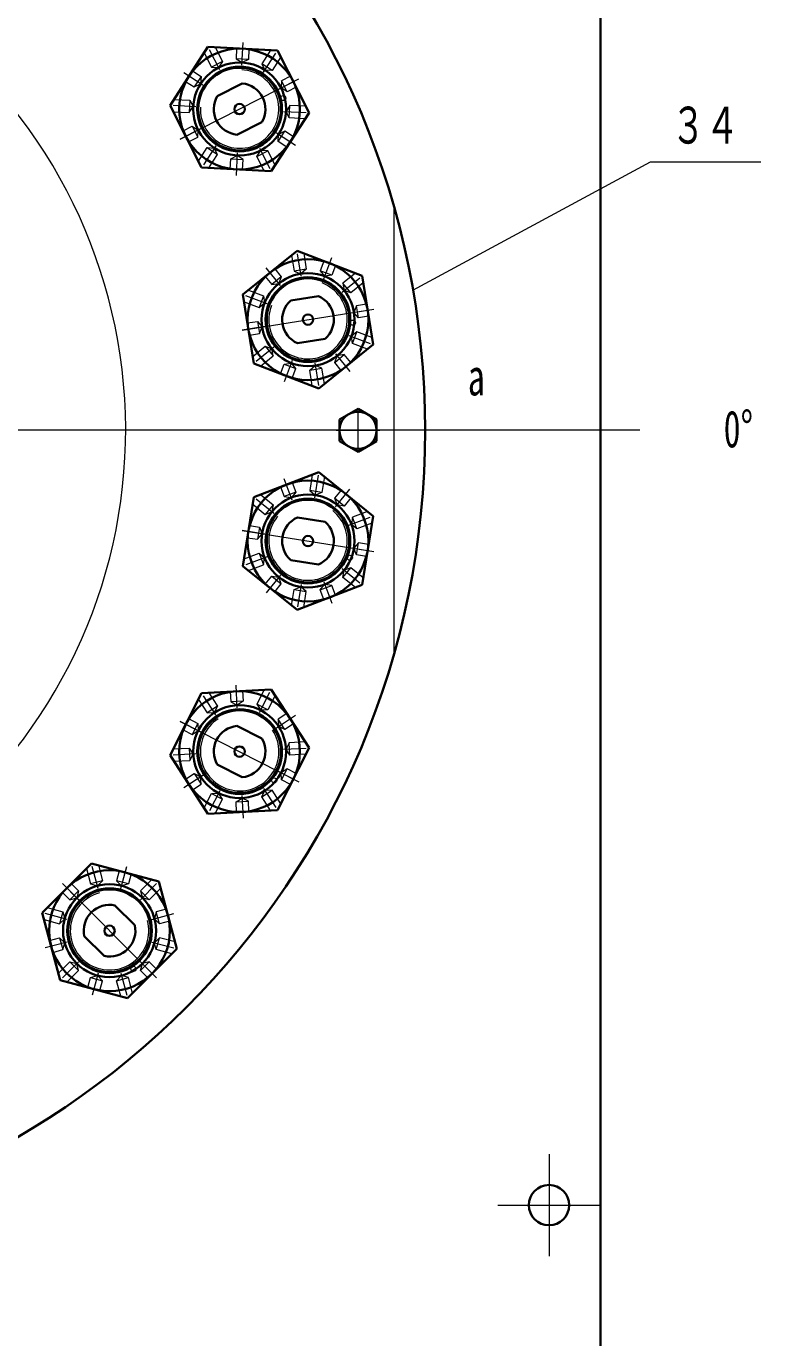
# Model space of a CAD drawing. Extents: x -2309 to 594, y 0 to 1373.
# Drawn here: x 219.7 to 290.8, y 71 to 197.9 of the extents above; entities that cross this region are included whole.
import ezdxf
from ezdxf.lldxf.tags import DXFTag

# ---------------------------------------------------------------- set-up
doc = ezdxf.new("R2010")
doc.units = 0
doc.header["$MEASUREMENT"] = 0
for name, color, linetype in [('Layer0', 7, 'Continuous'), ('Layer2', 7, 'Continuous'), ('Layer4', 7, 'Continuous'), ('Layer8', 7, 'Continuous')]:
    doc.layers.add(name, color=color, linetype=linetype)
doc.styles.add('PicadTxt 1', font='SIMFANG.TTF', dxfattribs={"height": 0.2})
tags = doc.linetypes.add('DASHED', pattern=[5.5, 4.5, -1]).pattern_tags.tags
tags[6:7] = [DXFTag(74, 4), DXFTag(75, 0), DXFTag(340, '0'), DXFTag(46, 0.0), DXFTag(50, 0.0), DXFTag(44, 0.0), DXFTag(45, 0.0)]
tags[4:5] = [DXFTag(74, 4), DXFTag(75, 0), DXFTag(340, '0'), DXFTag(46, 0.0), DXFTag(50, 0.0), DXFTag(44, 0.0), DXFTag(45, 0.0)]
tags = doc.linetypes.add('中心线', pattern=[20.6, 15, -1.8, 2, -1.8]).pattern_tags.tags
tags[10:11] = [DXFTag(74, 4), DXFTag(75, 0), DXFTag(340, '0'), DXFTag(46, 0.0), DXFTag(50, 0.0), DXFTag(44, 0.0), DXFTag(45, 0.0)]
tags[8:9] = [DXFTag(74, 4), DXFTag(75, 0), DXFTag(340, '0'), DXFTag(46, 0.0), DXFTag(50, 0.0), DXFTag(44, 0.0), DXFTag(45, 0.0)]
tags[6:7] = [DXFTag(74, 4), DXFTag(75, 0), DXFTag(340, '0'), DXFTag(46, 0.0), DXFTag(50, 0.0), DXFTag(44, 0.0), DXFTag(45, 0.0)]
tags[4:5] = [DXFTag(74, 4), DXFTag(75, 0), DXFTag(340, '0'), DXFTag(46, 0.0), DXFTag(50, 0.0), DXFTag(44, 0.0), DXFTag(45, 0.0)]
tags = doc.linetypes.add('实线', pattern=[0, 0]).pattern_tags.tags
tags[4:5] = [DXFTag(74, 4), DXFTag(75, 0), DXFTag(340, '0'), DXFTag(46, 0.0), DXFTag(50, 0.0), DXFTag(44, 0.0), DXFTag(45, 0.0)]

msp = doc.modelspace()

# ---------------------------------------------------------------- linework, layer by layer
at = {"layer": 'Layer0', "color": 0, "linetype": '实线', "lineweight": 30}
msp.add_line((275.33588, 63.79918), (275.33588, 253.79918), dxfattribs=at)
at = {"layer": 'Layer0', "color": 1, "linetype": '实线', "lineweight": 5}
msp.add_line((255.33588, 137.23526), (255.33588, 180.3631), dxfattribs=at)
at = {"layer": 'Layer0', "color": 0, "linetype": '实线', "lineweight": 30}
for centre, radius in [((179.33588, 158.79918), 79), ((240.36985, 189.89753), 4.5), ((240.36985, 189.89753), 4.1), ((246.99255, 169.51494), 4.5), ((246.99255, 169.51494), 4.1), ((246.99256, 148.08342), 4.5), ((246.99256, 148.08342), 4.1), ((240.36985, 127.70083), 4.5), ((240.36985, 127.70083), 4.1), ((227.77272, 110.36236), 4.5), ((227.77272, 110.36236), 4.1), ((270.33588, 83.79918), 1.95)]:
    msp.add_circle(centre, radius, dxfattribs=at)
at = {"layer": 'Layer2', "color": 5, "linetype": '中心线', "lineweight": 5}
for p, q in [((279.13593, 158.79918), (78.29935, 158.79916)), ((270.33588, 88.74919), (270.33588, 78.84917)), ((265.38593, 83.79918), (275.28583, 83.79918))]:
    msp.add_line(p, q, dxfattribs=at)
msp.add_arc((179.33588, 158.79918), 50, -49.6596482, 53.4035803, dxfattribs=at)
at = {"layer": 'Layer8', "color": 0, "linetype": '实线', "lineweight": 30}
for p, q in [((237.30544, 195.9118), (233.62909, 190.25082)), ((244.04609, 195.55854), (237.30544, 195.9118)), ((247.11051, 189.54424), (244.04609, 195.55854)), ((240.62507, 192.38446), (238.20785, 191.15281)), ((233.62909, 190.25082), (236.69348, 184.2365)), ((243.43421, 183.88317), (247.11062, 189.54427)), ((242.53179, 188.64219), (240.11458, 187.41055)), ((236.69348, 184.2365), (243.43421, 183.88317)), ((245.93665, 176.18181), (240.69089, 171.93394)), ((252.23822, 173.76286), (245.93665, 176.18181)), ((253.29413, 167.09596), (252.23822, 173.76286)), ((240.69089, 171.93394), (241.74677, 165.26704)), ((248.00378, 171.80128), (245.32428, 171.37688)), ((248.66077, 167.65297), (245.98126, 167.22856)), ((248.0484, 162.84801), (253.29425, 167.09596)), ((241.74677, 165.26704), (248.0484, 162.84801)), ((251.83588, 160.8777), (250.03589, 159.83836)), ((253.63593, 159.83836), (251.83588, 160.8777)), ((250.03589, 159.83836), (250.03589, 157.75999)), ((253.63593, 157.75999), (253.63593, 159.83836)), ((250.03589, 157.75999), (251.83588, 156.72066)), ((251.83588, 156.72066), (253.63593, 157.75999)), ((248.0485, 154.75028), (241.74683, 152.33135)), ((253.29416, 150.50243), (248.0485, 154.75028)), ((241.74683, 152.33135), (240.69084, 145.66447)), ((248.66081, 149.94537), (245.9813, 150.36975)), ((252.2382, 143.83554), (253.29416, 150.50243)), ((248.00374, 145.79707), (245.32423, 146.22145)), ((240.69084, 145.66447), (245.93653, 141.41651)), ((245.93653, 141.41651), (252.23832, 143.8355)), ((236.69355, 133.36187), (233.62907, 127.34761)), ((243.43429, 133.71509), (236.69355, 133.36187)), ((247.11055, 128.05415), (243.43429, 133.71509)), ((242.53184, 128.95614), (240.11461, 130.18776)), ((233.62907, 127.34761), (237.30533, 121.68656)), ((244.0461, 122.03986), (247.11055, 128.05415)), ((240.62503, 125.21391), (238.2078, 126.44553)), ((237.30533, 121.68656), (244.0462, 122.03979)), ((226.02571, 116.88238), (221.25271, 112.10945)), ((232.54569, 115.1353), (226.02571, 116.88238)), ((234.29269, 108.6154), (232.54569, 115.1353)), ((221.25271, 112.10945), (222.99967, 105.58944)), ((230.2168, 110.88814), (228.29848, 112.80645)), ((227.24691, 107.91831), (225.32858, 109.83662)), ((229.5197, 103.84244), (234.29269, 108.6154)), ((222.99967, 105.58944), (229.51978, 103.84235))]:
    msp.add_line(p, q, dxfattribs=at)
at = {"layer": 'Layer8', "color": 5, "linetype": '中心线', "lineweight": 5}
for p, q in [((238.44239, 193.68048), (237.4436, 195.64066)), ((240.59202, 194.13738), (240.70715, 196.33431)), ((242.6822, 193.45823), (243.8804, 195.30332)), ((236.80914, 192.20988), (234.96404, 193.40811)), ((234.62675, 186.97129), (246.11295, 192.82376)), ((244.15267, 191.825), (246.11295, 192.82376)), ((236.12997, 190.11969), (233.93294, 190.23489)), ((244.60971, 189.67532), (246.80671, 189.56018)), ((236.58689, 187.97007), (234.6267, 186.97124)), ((243.93055, 187.58517), (245.77558, 186.38695)), ((238.05743, 186.3368), (236.8593, 184.49173)), ((240.14768, 185.65767), (240.03248, 183.46072)), ((242.29734, 186.11465), (243.2961, 184.15436)), ((246.32843, 173.70836), (245.98425, 175.88124)), ((248.51404, 173.47862), (249.30243, 175.53246)), ((244.32068, 172.81444), (242.93616, 174.52419)), ((250.29205, 172.18681), (252.00177, 173.57133)), ((243.02884, 171.03642), (240.97495, 171.82491)), ((240.62628, 168.50664), (253.35883, 170.52324)), ((251.18585, 170.17912), (253.35883, 170.52324)), ((242.79913, 168.85081), (240.62622, 168.50661)), ((250.95624, 167.99342), (253.01013, 167.205)), ((243.69299, 166.84306), (241.98334, 165.45854)), ((245.47107, 165.55125), (244.68262, 163.49742)), ((247.65674, 165.32158), (248.00085, 163.14861)), ((249.66443, 166.21544), (251.04889, 164.50572)), ((251.83588, 156.69917), (251.83588, 160.89919)), ((249.7359, 158.79918), (253.93591, 158.79918)), ((245.47105, 152.04708), (244.68264, 154.10099)), ((247.65677, 152.27682), (248.0009, 154.44971)), ((249.66442, 151.38294), (251.04889, 153.09263)), ((243.693, 150.75529), (241.98329, 152.13987)), ((250.95622, 149.60492), (253.0101, 150.39335)), ((242.79915, 148.74764), (240.62622, 149.09174)), ((240.62629, 149.09175), (253.35882, 147.07508)), ((251.18586, 147.41929), (253.35882, 147.07508)), ((243.02883, 146.56193), (240.97501, 145.77349)), ((244.32069, 144.78389), (242.93616, 143.07423)), ((250.29207, 145.41153), (252.0018, 144.027)), ((246.32841, 143.89005), (245.9842, 141.71709)), ((248.51406, 144.11975), (249.30243, 142.06589)), ((240.14766, 131.94067), (240.03252, 134.13769)), ((242.2974, 131.48374), (243.29614, 133.44394)), ((238.05745, 131.26155), (236.85927, 133.10669)), ((243.93056, 130.01321), (245.77559, 131.21139)), ((236.58694, 129.62837), (234.6267, 130.62711)), ((234.62677, 130.6271), (246.11294, 124.77456)), ((236.12996, 127.47867), (233.93302, 127.36348)), ((244.60969, 127.92302), (246.80668, 128.03818)), ((244.1527, 125.77341), (246.11294, 124.77456)), ((236.80915, 125.38845), (234.96407, 124.1903)), ((238.4424, 123.91793), (237.44355, 121.95769)), ((240.59205, 123.46099), (240.70715, 121.26403)), ((242.68222, 124.1401), (243.88043, 122.29501)), ((226.67382, 114.46338), (226.10446, 116.58848)), ((228.87159, 114.46335), (229.441, 116.58842)), ((224.77061, 113.36455), (223.21493, 114.92015)), ((223.21499, 114.92012), (232.33046, 105.80461)), ((230.77491, 113.36448), (232.33051, 114.92011)), ((223.6717, 111.46128), (221.54669, 112.03061)), ((231.87372, 111.46125), (233.99871, 112.03064)), ((223.67173, 109.26348), (221.5467, 108.69413)), ((231.87371, 109.2635), (233.99876, 108.69411)), ((224.77062, 107.36023), (223.21492, 105.80459)), ((230.77482, 107.36031), (232.33046, 105.80461)), ((226.67386, 106.26137), (226.10444, 104.13638)), ((228.87159, 106.26135), (229.44099, 104.13629))]:
    msp.add_line(p, q, dxfattribs=at)
at = {"layer": 'Layer8', "color": 1, "linetype": 'DASHED', "lineweight": 5}
for p, q in [((237.99719, 195.87549), (238.70451, 194.48744)), ((240.07659, 195.76658), (240.02427, 194.76797)), ((241.27495, 195.70377), (241.22263, 194.70519)), ((243.35428, 195.59486), (242.50576, 194.28826)), ((236.92808, 195.33075), (237.6353, 193.94262)), ((238.70451, 194.48744), (237.6353, 193.94262)), ((238.70451, 194.48744), (238.32727, 193.90639)), ((241.22263, 194.70519), (240.02427, 194.76797)), ((240.02427, 194.76797), (240.60529, 194.39063)), ((241.22263, 194.70519), (240.60529, 194.39063)), ((243.51223, 193.63471), (242.50576, 194.28826)), ((242.50576, 194.28826), (242.82038, 193.67095)), ((244.36065, 194.94121), (243.51223, 193.63471)), ((235.79397, 193.58449), (236.63273, 193.03989)), ((236.63273, 193.03989), (235.97914, 192.03344)), ((236.63273, 193.03989), (236.5965, 192.34802)), ((237.6353, 193.94262), (238.32727, 193.90639)), ((243.51223, 193.63471), (242.82038, 193.67095)), ((245.30601, 193.08602), (244.41491, 192.632)), ((235.14054, 192.57812), (235.97914, 192.03344)), ((235.97914, 192.03344), (236.5965, 192.34802)), ((244.41491, 192.632), (244.37874, 191.94021)), ((244.95972, 191.56278), (244.37874, 191.94021)), ((244.95972, 191.56278), (244.41491, 192.632)), ((245.85071, 192.01677), (244.95972, 191.56278)), ((234.00644, 190.83183), (235.56221, 190.75031)), ((235.56221, 190.75031), (235.49938, 189.55201)), ((235.56221, 190.75031), (235.87678, 190.13305)), ((233.9436, 189.63346), (235.49938, 189.55201)), ((235.49938, 189.55201), (235.87678, 190.13305)), ((245.24027, 190.24309), (244.86295, 189.66208)), ((245.17745, 189.04473), (244.86295, 189.66208)), ((245.17745, 189.04473), (245.24027, 190.24309)), ((246.79606, 190.16161), (245.24027, 190.24309)), ((234.88887, 187.77825), (235.77995, 188.23226)), ((235.77995, 188.23226), (236.32473, 187.16303)), ((235.77995, 188.23226), (236.36096, 187.85491)), ((246.73326, 188.96322), (245.17745, 189.04473)), ((235.43368, 186.70903), (236.32473, 187.16303)), ((236.32473, 187.16303), (236.36096, 187.85491)), ((244.10704, 186.75521), (244.76066, 187.76158)), ((244.10704, 186.75521), (244.14324, 187.44708)), ((244.94561, 186.21053), (244.10704, 186.75521)), ((244.76066, 187.76158), (244.14324, 187.44708)), ((245.59922, 187.21695), (244.76066, 187.76158)), ((236.37895, 184.85382), (237.22752, 186.16039)), ((237.22752, 186.16039), (238.23389, 185.50684)), ((237.22752, 186.16039), (237.91938, 186.12412)), ((237.38546, 184.20024), (238.23389, 185.50684)), ((238.23389, 185.50684), (237.91938, 186.12412)), ((239.51705, 185.08992), (240.1344, 185.40442)), ((240.71537, 185.02703), (240.1344, 185.40442)), ((242.03512, 185.30759), (242.41248, 185.88868)), ((242.03512, 185.30759), (243.10433, 185.85244)), ((243.10433, 185.85244), (242.41248, 185.88868)), ((243.81162, 184.4643), (243.10433, 185.85244)), ((239.46475, 184.09129), (239.51705, 185.08992)), ((239.51705, 185.08992), (240.71537, 185.02703)), ((240.66311, 184.02847), (240.71537, 185.02703)), ((242.74247, 183.91948), (242.03512, 185.30759)), ((245.39819, 175.7458), (245.64185, 174.20708)), ((246.58331, 175.93352), (246.82709, 174.39482)), ((243.77997, 174.43547), (244.40939, 173.65834)), ((246.82709, 174.39482), (245.64185, 174.20708)), ((245.64185, 174.20708), (246.28876, 173.95879)), ((246.82709, 174.39482), (246.28876, 173.95879)), ((248.52728, 175.18736), (248.16895, 174.2538)), ((249.28925, 173.82378), (248.16895, 174.2538)), ((248.16895, 174.2538), (248.60492, 173.71538)), ((249.64758, 174.75731), (249.28925, 173.82378)), ((251.59149, 174.01118), (250.38074, 173.03075)), ((242.84753, 173.68028), (243.47678, 172.90312)), ((244.40939, 173.65834), (243.47678, 172.90312)), ((243.47678, 172.90312), (244.16113, 173.01152)), ((244.40939, 173.65834), (244.16113, 173.01152)), ((249.28925, 173.82378), (248.60492, 173.71538)), ((251.13599, 172.09816), (250.38074, 173.03075)), ((250.38074, 173.03075), (250.4892, 172.34642)), ((252.34662, 173.07854), (251.13599, 172.09816)), ((241.22931, 172.36992), (242.68375, 171.81163)), ((242.68375, 171.81163), (242.25369, 170.69139)), ((242.68375, 171.81163), (242.79218, 171.12737)), ((251.13599, 172.09816), (250.4892, 172.34642)), ((240.79922, 171.24962), (242.25369, 170.69139)), ((242.25369, 170.69139), (242.79218, 171.12737)), ((251.68463, 170.86559), (251.43646, 170.21883)), ((251.87238, 169.68034), (251.43646, 170.21883)), ((252.67242, 171.02202), (251.68463, 170.86559)), ((251.87238, 169.68034), (251.68463, 170.86559)), ((241.12494, 169.1931), (242.1127, 169.34953)), ((242.1127, 169.34953), (242.30042, 168.16429)), ((242.1127, 169.34953), (242.54868, 168.81111)), ((252.86005, 169.83678), (251.87238, 169.68034)), ((241.31268, 168.00786), (242.30042, 168.16429)), ((242.30042, 168.16429), (242.54868, 168.81111)), ((251.73138, 168.33855), (251.19299, 167.90257)), ((251.30133, 167.21825), (251.19299, 167.90257)), ((251.30133, 167.21825), (251.73138, 168.33855)), ((253.18585, 167.78029), (251.73138, 168.33855)), ((241.6384, 165.95134), (242.84918, 166.93175)), ((242.84918, 166.93175), (243.60434, 165.99919)), ((242.84918, 166.93175), (243.49597, 166.68346)), ((243.60434, 165.99919), (243.49597, 166.68346)), ((252.7558, 166.65996), (251.30133, 167.21825)), ((242.39368, 165.01872), (243.60434, 165.99919)), ((244.33752, 164.27257), (244.69586, 165.20616)), ((244.69586, 165.20616), (245.38019, 165.3145)), ((244.69586, 165.20616), (245.8161, 164.77605)), ((245.8161, 164.77605), (245.38019, 165.3145)), ((247.15796, 164.63506), (247.69641, 165.07109)), ((248.3432, 164.82283), (247.69641, 165.07109)), ((249.57581, 165.37157), (250.50842, 166.12669)), ((249.57581, 165.37157), (249.82404, 166.01839)), ((250.20502, 164.59441), (249.57581, 165.37157)), ((250.50842, 166.12669), (249.82404, 166.01839)), ((251.13763, 165.34959), (250.50842, 166.12669)), ((245.45782, 163.84251), (245.8161, 164.77605)), ((247.15796, 164.63506), (248.3432, 164.82283)), ((247.40173, 163.0963), (247.15796, 164.63506)), ((248.58691, 163.28407), (248.3432, 164.82283)), ((245.45773, 153.75587), (245.81621, 152.82227)), ((247.40167, 154.50201), (247.15791, 152.9633)), ((248.58679, 154.31431), (248.34315, 152.77559)), ((242.39362, 152.57961), (243.60435, 151.5992)), ((244.33757, 153.32578), (244.69586, 152.39221)), ((245.81621, 152.82227), (244.69586, 152.39221)), ((244.69586, 152.39221), (245.38022, 152.28382)), ((245.81621, 152.82227), (245.38022, 152.28382)), ((248.34315, 152.77559), (247.15791, 152.9633)), ((247.15791, 152.9633), (247.69643, 152.52725)), ((248.34315, 152.77559), (247.69643, 152.52725)), ((250.20505, 153.00396), (249.57576, 152.22682)), ((241.6384, 151.64704), (242.84917, 150.66668)), ((243.60435, 151.5992), (242.84917, 150.66668)), ((243.60435, 151.5992), (243.49603, 150.91491)), ((250.50834, 151.47165), (249.57576, 152.22682)), ((249.57576, 152.22682), (249.82401, 151.58002)), ((250.50834, 151.47165), (249.82401, 151.58002)), ((251.13762, 152.24876), (250.50834, 151.47165)), ((242.84917, 150.66668), (243.49603, 150.91491)), ((251.30135, 150.38014), (251.19304, 149.69579)), ((252.75582, 150.93845), (251.30135, 150.38014)), ((251.73145, 149.25982), (251.30135, 150.38014)), ((253.18579, 149.8181), (251.73145, 149.25982)), ((241.31267, 149.59052), (242.30043, 149.43407)), ((242.30043, 149.43407), (242.11269, 148.24883)), ((242.11269, 148.24883), (242.54868, 148.78727)), ((242.30043, 149.43407), (242.54868, 148.78727)), ((251.73145, 149.25982), (251.19304, 149.69579)), ((241.12496, 148.40528), (242.11269, 148.24883)), ((251.87236, 147.91803), (251.43648, 147.37961)), ((251.68466, 146.73278), (251.43648, 147.37961)), ((251.68466, 146.73278), (251.87236, 147.91803)), ((252.86015, 147.76156), (251.87236, 147.91803)), ((240.79924, 146.34876), (242.25373, 146.90703)), ((242.25373, 146.90703), (242.68375, 145.78676)), ((242.25373, 146.90703), (242.79213, 146.47102)), ((242.68375, 145.78676), (242.79213, 146.47102)), ((252.67233, 146.57635), (251.68466, 146.73278)), ((241.22936, 145.22839), (242.68375, 145.78676)), ((250.38073, 144.56765), (251.13593, 145.50022)), ((250.38073, 144.56765), (250.48916, 145.25196)), ((251.13593, 145.50022), (250.48916, 145.25196)), ((252.3467, 144.51983), (251.13593, 145.50022)), ((242.84749, 143.91808), (243.47679, 144.69524)), ((243.47679, 144.69524), (244.40928, 143.94001)), ((243.47679, 144.69524), (244.1611, 144.58681)), ((243.78007, 143.16288), (244.40928, 143.94001)), ((244.40928, 143.94001), (244.1611, 144.58681)), ((245.6419, 143.39126), (246.28874, 143.63956)), ((246.82716, 143.20358), (246.28874, 143.63956)), ((248.169, 143.34457), (248.60496, 143.88302)), ((248.169, 143.34457), (249.28932, 143.77454)), ((249.28932, 143.77454), (248.60496, 143.88302)), ((249.6476, 142.84104), (249.28932, 143.77454)), ((251.59149, 143.58723), (250.38073, 144.56765)), ((245.39824, 141.85248), (245.6419, 143.39126)), ((245.6419, 143.39126), (246.82716, 143.20358)), ((246.58344, 141.66483), (246.82716, 143.20358)), ((248.52726, 142.41101), (248.169, 143.34457)), ((237.38541, 133.39811), (238.23392, 132.09155)), ((239.46479, 133.50705), (239.51705, 132.50845)), ((240.66303, 133.56993), (240.71546, 132.57126)), ((242.7424, 133.67885), (242.03508, 132.29078)), ((236.37896, 132.74456), (237.22754, 131.43803)), ((238.23392, 132.09155), (237.22754, 131.43803)), ((238.23392, 132.09155), (237.91944, 131.47423)), ((240.71546, 132.57126), (239.51705, 132.50845)), ((239.51705, 132.50845), (240.13443, 132.19389)), ((240.71546, 132.57126), (240.13443, 132.19389)), ((243.10431, 131.746), (242.03508, 132.29078)), ((242.03508, 132.29078), (242.4125, 131.70966)), ((243.81152, 133.13411), (243.10431, 131.746)), ((235.43368, 130.88935), (236.32475, 130.43532)), ((237.22754, 131.43803), (237.91944, 131.47423)), ((243.10431, 131.746), (242.4125, 131.70966)), ((244.94564, 131.38783), (244.10701, 130.84318)), ((244.76059, 129.83679), (244.10701, 130.84318)), ((244.10701, 130.84318), (244.14324, 130.15133)), ((234.8889, 129.82012), (235.77994, 129.3661)), ((236.32475, 130.43532), (235.77994, 129.3661)), ((235.77994, 129.3661), (236.36098, 129.74347)), ((236.32475, 130.43532), (236.36098, 129.74347)), ((244.76059, 129.83679), (244.14324, 130.15133)), ((245.59921, 130.38141), (244.76059, 129.83679)), ((245.17749, 128.55365), (244.863, 127.93627)), ((246.7333, 128.63518), (245.17749, 128.55365)), ((245.24034, 127.35525), (245.17749, 128.55365)), ((233.94362, 127.96491), (235.49943, 128.0464)), ((235.49943, 128.0464), (235.56223, 126.84807)), ((235.49943, 128.0464), (235.87676, 127.46535)), ((235.56223, 126.84807), (235.87676, 127.46535)), ((245.24034, 127.35525), (244.863, 127.93627)), ((246.79601, 127.4368), (245.24034, 127.35525)), ((234.00647, 126.76647), (235.56223, 126.84807)), ((244.95971, 126.03559), (244.37879, 125.65822)), ((244.41494, 124.96636), (244.95971, 126.03559)), ((245.8508, 125.58154), (244.95971, 126.03559)), ((235.1405, 125.02025), (235.97916, 125.56492)), ((235.79406, 124.01383), (236.63263, 124.55849)), ((235.97916, 125.56492), (236.63263, 124.55849)), ((235.97916, 125.56492), (236.59647, 125.25033)), ((236.63263, 124.55849), (236.59647, 125.25033)), ((244.41494, 124.96636), (244.37879, 125.65822)), ((245.30593, 124.51238), (244.41494, 124.96636)), ((236.9281, 122.26753), (237.63535, 123.6557)), ((237.63535, 123.6557), (238.32726, 123.69196)), ((237.63535, 123.6557), (238.7046, 123.11094)), ((238.7046, 123.11094), (238.32726, 123.69196)), ((240.02434, 122.83037), (240.60535, 123.20776)), ((241.22269, 122.89311), (240.60535, 123.20776)), ((242.50577, 123.31013), (243.51218, 123.96369)), ((242.50577, 123.31013), (242.82036, 123.92744)), ((243.3543, 122.00355), (242.50577, 123.31013)), ((243.51218, 123.96369), (242.82036, 123.92744)), ((244.36074, 122.65714), (243.51218, 123.96369)), ((237.99731, 121.72281), (238.7046, 123.11094)), ((240.02434, 122.83037), (241.22269, 122.89311)), ((240.07657, 121.8318), (240.02434, 122.83037)), ((241.27497, 121.89458), (241.22269, 122.89311)), ((225.53576, 116.39249), (225.93906, 114.88768)), ((226.6949, 116.70304), (227.09813, 115.19822)), ((228.70618, 116.16408), (228.4473, 115.19821)), ((229.86521, 115.85362), (229.60646, 114.88762)), ((224.06345, 114.92019), (224.7706, 114.21302)), ((227.09813, 115.19822), (225.93906, 114.88768)), ((225.93906, 114.88768), (226.60828, 114.7083)), ((227.09813, 115.19822), (226.60828, 114.7083)), ((229.60646, 114.88762), (228.4473, 115.19821)), ((228.4473, 115.19821), (228.93725, 114.70827)), ((229.60646, 114.88762), (228.93725, 114.70827)), ((231.87646, 115.31464), (230.77482, 114.21308)), ((232.72492, 114.46619), (231.62337, 113.36455)), ((223.21493, 114.07164), (223.92206, 113.36449)), ((224.7706, 114.21302), (223.92206, 113.36449)), ((223.92206, 113.36449), (224.59127, 113.54384)), ((224.7706, 114.21302), (224.59127, 113.54384)), ((231.62337, 113.36455), (230.77482, 114.21308)), ((230.77482, 114.21308), (230.95419, 113.54378)), ((231.62337, 113.36455), (230.95419, 113.54378)), ((221.74262, 112.59934), (223.24747, 112.19606)), ((223.24747, 112.19606), (222.93688, 111.03698)), ((223.24747, 112.19606), (223.42677, 111.52685)), ((232.29801, 112.19608), (232.11868, 111.52689)), ((233.2639, 112.45491), (232.29801, 112.19608)), ((232.60861, 111.03697), (232.29801, 112.19608)), ((221.43206, 111.44012), (222.93688, 111.03698)), ((222.93688, 111.03698), (223.42677, 111.52685)), ((232.60861, 111.03697), (232.11868, 111.52689)), ((233.57448, 111.29579), (232.60861, 111.03697)), ((221.97097, 109.42894), (222.93689, 109.68779)), ((222.93689, 109.68779), (223.24738, 108.52868)), ((222.93689, 109.68779), (223.42677, 109.19784)), ((223.24738, 108.52868), (223.42677, 109.19784)), ((232.6086, 109.68781), (232.11872, 109.19782)), ((232.29804, 108.52864), (232.11872, 109.19782)), ((232.29804, 108.52864), (232.6086, 109.68781)), ((234.11345, 109.28457), (232.6086, 109.68781)), ((222.28154, 108.26982), (223.24738, 108.52868)), ((233.80278, 108.12546), (232.29804, 108.52864)), ((222.82044, 106.25855), (223.92204, 107.36022)), ((223.92204, 107.36022), (224.77062, 106.51172)), ((223.92204, 107.36022), (224.59129, 107.1809)), ((224.77062, 106.51172), (224.59129, 107.1809)), ((230.77483, 106.51173), (231.62335, 107.36028)), ((230.77483, 106.51173), (230.95424, 107.1809)), ((231.62335, 107.36028), (230.95424, 107.1809)), ((232.33052, 106.65309), (231.62335, 107.36028)), ((223.66899, 105.41009), (224.77062, 106.51172)), ((225.68017, 104.87121), (225.93906, 105.83706)), ((225.93906, 105.83706), (226.60826, 106.01643)), ((225.93906, 105.83706), (227.09815, 105.52641)), ((227.09815, 105.52641), (226.60826, 106.01643)), ((226.83931, 104.5606), (227.09815, 105.52641)), ((228.4473, 105.52653), (228.93725, 106.01641)), ((228.4473, 105.52653), (229.60642, 105.8371)), ((228.85055, 104.02169), (228.4473, 105.52653)), ((229.60642, 105.8371), (228.93725, 106.01641)), ((230.00969, 104.33228), (229.60642, 105.8371)), ((231.48192, 105.80463), (230.77483, 106.51173))]:
    msp.add_line(p, q, dxfattribs=at)
at = {"layer": 'Layer8', "color": 1, "linetype": '实线', "lineweight": 5}
for p, q in [((257.16235, 172.36531), (280.17932, 184.8026)), ((280.17932, 184.8026), (290.84601, 184.8026))]:
    msp.add_line(p, q, dxfattribs=at)
at = {"layer": 'Layer8', "color": 0, "linetype": '实线', "lineweight": 30}
for centre, radius in [((240.36985, 189.89753), 5.84567), ((240.36985, 189.89753), 4), ((240.36985, 189.89753), 0.5), ((246.99255, 169.51494), 5.84567), ((246.99255, 169.51494), 4), ((246.99255, 169.51494), 0.5), ((251.83588, 158.79918), 1.8), ((246.99256, 148.08342), 5.84567), ((246.99256, 148.08342), 4), ((246.99256, 148.08342), 0.5), ((240.36985, 127.70083), 5.84567), ((240.36985, 127.70083), 4), ((240.36985, 127.70083), 0.5), ((227.77272, 110.36236), 5.84567), ((227.77272, 110.36236), 4), ((227.77272, 110.36236), 0.5)]:
    msp.add_circle(centre, radius, dxfattribs=at)
at = {"layer": 'Layer8', "color": 1, "linetype": '实线', "lineweight": 5}
for centre in [(244.59761, 190.96148), (251.34218, 169.22037), (251.03827, 146.45916), (243.71563, 124.90587), (230.09106, 106.6703)]:
    msp.add_circle(centre, 0.25, dxfattribs=at)
for centre, start, end in [((240.36985, 189.89753), 176.999324, 86.9997536), ((246.99255, 169.51494), 158.999324, 68.9997536), ((246.99256, 148.08342), 140.999324, 50.9997536), ((240.36985, 127.70083), 122.999324, 32.9997536), ((227.77272, 110.36236), 104.999324, 14.9997536)]:
    msp.add_arc(centre, 3.8, start, end, dxfattribs=at)
at = {"layer": 'Layer8', "color": 0, "linetype": '实线', "lineweight": 30}
for centre, start, end in [((240.36985, 189.89753), 329.8584396, 84.1406244), ((240.36985, 189.89753), 149.8599481, 264.139628), ((246.99255, 169.51494), -48.1415604, 66.1406244), ((246.99255, 169.51494), 131.8599481, -113.860372), ((246.99256, 148.08342), 113.8599481, 228.139628), ((246.99256, 148.08342), 293.8584396, 48.1406244), ((240.36985, 127.70083), 95.8599481, 210.139628), ((240.36985, 127.70083), 275.8584396, 30.1406244), ((227.77272, 110.36236), 77.8599481, 192.139628), ((227.77272, 110.36236), 257.8584396, 12.1406244)]:
    msp.add_arc(centre, 2.5, start, end, dxfattribs=at)

# ---------------------------------------------------------------- texts
at = {"layer": 'Layer4', "color": 2, "style": 'PicadTxt 1', "width": 0.674667}
for s, height, p in [('a', 3.57143, (262.47165, 162.18129)), ('0°', 3.571429, (287.24747, 157.14919))]:
    msp.add_text(s, height=height, dxfattribs=at).set_placement(p)
at = {"layer": 'Layer8', "color": 2, "style": 'PicadTxt 1', "width": 0.674667}
msp.add_text('３４', height=3.571429, dxfattribs=at).set_placement((282.17932, 186.5526))

doc.saveas('drawing.dxf')
